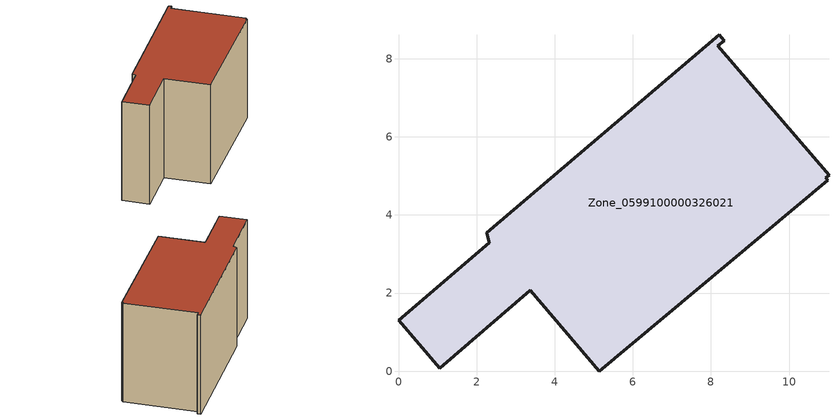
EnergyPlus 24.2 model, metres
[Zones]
Zone_0599100000326021
 floor ground (C_G): 8.18,8.33 11.02,5.01 10.94,4.95 10.99,4.89 5.14,0 3.37,2.07 1.05,0.08 0,1.3 2.32,3.29 2.26,3.54 8.22,8.61 8.34,8.46 z0
 wall outside (C_F): 2.32,3.29 0,1.3 1.05,0.08 3.37,2.07 5.14,0 10.99,4.89 10.94,4.95 11.02,5.01 8.18,8.33 8.34,8.46 8.22,8.61 2.26,3.54 2.32,3.29 z0:6.37
 roof outside (C_R): 11.02,5.01 8.18,8.33 8.34,8.46 8.22,8.61 2.26,3.54 2.32,3.29 0,1.3 1.05,0.08 3.37,2.07 5.14,0 10.99,4.89 10.94,4.95 z6.37
[BUILDING]
Pand.0599100000326021: North Axis=0; Terrain=City; Loads Convergence Tolerance Value=0.04; Temperature Convergence Tolerance Value=0.4; Solar Distribution=FullExterior; Maximum Number of Warmup Days=25; Minimum Number of Warmup Days=1
[Site:Location]
Rotterdam.The.Hague.AP_ZH_NLD Design_Conditions: Latitude=51.96; Longitude=4.45; Time Zone=1; Elevation=-4.5
[SITE:GROUNDTEMPERATURE:BUILDINGSURFACE]
18, 18, 18, 18, 18, 18, 18, 18, 18, 18, 18, 18
[MATERIAL] Thermal Absorptance=0.9; Solar Absorptance=0.7; Visible Absorptance=0.7
Name | Roughness | Thickness | Conductivity | Density | Specific Heat
G.TI.1946 | MediumSmooth | 0.15 | 1 | 540 | 1210
F.TI.1946 | Rough | 0.3 | 0.857143 | 1920 | 840
R.TI.1946 | MediumRough | 0.2 | 0.1 | 1500 | 1000
[CONSTRUCTION]
C_G: G.TI.1946
C_F: F.TI.1946
C_R: R.TI.1946
[ZONE]
Zone_0599100000326021: Type=1; Multiplier=1; Ceiling Height=Autocalculate; Volume=Autocalculate; Floor Area=autocalculate; Part of Total Floor Area=Yes
[ZONEINFILTRATION:DESIGNFLOWRATE]
Infil_Zone_0599100000326021: Zone or ZoneList or Space or SpaceList=Zone_0599100000326021; Schedule=AlwaysOn; Design Flow Rate Calculation Method=Flow/Area; Flow Rate per Floor Area=0.003; Constant Term Coefficient=1; Temperature Term Coefficient=0; Velocity Term Coefficient=0; Velocity Squared Term Coefficient=0
[HVACTEMPLATE:ZONE:IDEALLOADSAIRSYSTEM]
Zone_0599100000326021: Maximum Heating Supply Air Temperature=50; Minimum Cooling Supply Air Temperature=13; Maximum Heating Supply Air Humidity Ratio=0.0156; Minimum Cooling Supply Air Humidity Ratio=0.0077; Heating Limit=NoLimit; Cooling Limit=NoLimit; Dehumidification Control Type=ConstantSensibleHeatRatio; Cooling Sensible Heat Ratio=0.7; Dehumidification Setpoint=60; Humidification Control Type=None; Humidification Setpoint=30; Outdoor Air Method=None; Outdoor Air Flow Rate per Person=0.00944; Outdoor Air Flow Rate per Zone Floor Area=0; Outdoor Air Flow Rate per Zone=0; Demand Controlled Ventilation Type=None; Outdoor Air Economizer Type=NoEconomizer; Heat Recovery Type=None; Sensible Heat Recovery Effectiveness=0.7; Latent Heat Recovery Effectiveness=0.65
[ZONECONTROL:THERMOSTAT]
ThermostatControl_Zone_0599100000326021: Zone or ZoneList=Zone_0599100000326021; Control Type Schedule=DualSetpointControlType; Control 1=Thermostat_Zone_0599100000326021; Temperature Difference Between Cutout And Setpoint=0
[THERMOSTATSETPOINT:DUALSETPOINT]
Thermostat_Zone_0599100000326021: Heating Setpoint Temperature Schedule=HeatingSetpoint_Zone_0599100000326021; Cooling Setpoint Temperature Schedule=CoolingSetpoint_Zone_0599100000326021
[SCHEDULE:COMPACT]
HeatingSetpoint_Zone_0599100000326021: Through: 12/31, For: AllDays, Until: 24:00, 21
CoolingSetpoint_Zone_0599100000326021: Through: 12/31, For: AllDays, Until: 24:00, 24
DualSetpointControlType: Through: 12/31, For: AllDays, Until: 24:00, 4
AlwaysOn: Through: 12/31, For: AllDays, Until: 24:00, 1
